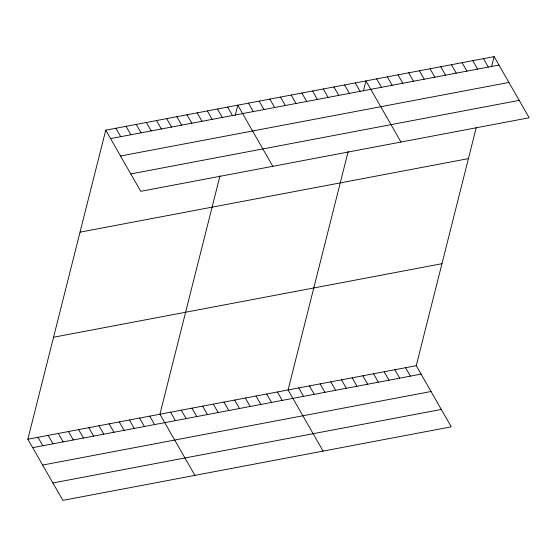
<?xml version="1.0" encoding="UTF-8"?>
<svg xmlns="http://www.w3.org/2000/svg" width="557" height="557" viewBox="0 0 557 557"><rect width="100%" height="100%" fill="white"/><g stroke="black" fill="none" stroke-linecap="round" stroke-linejoin="round"><path stroke-width="0.84" d="M476.339 127.24L416.253 365.684L451.267 426.822L62.864 500.374L27.85 439.229L105.733 130.178L494.136 56.626L529.15 117.771L140.747 191.316L105.733 130.178M219.994 175.775L159.908 414.227L194.922 475.365M235.221 115.369L237.79 105.169L272.805 166.313M348.167 151.504L288.08 389.956L323.095 451.093M363.394 91.097L365.963 80.897L400.977 142.042M491.566 66.826L494.136 56.626M110.558 138.602L498.961 65.058M120.521 155.995L508.924 82.45M130.791 173.923L519.187 100.378M80.034 232.165L468.43 158.62M53.549 337.243L441.952 263.698M27.85 439.229L416.253 365.684M32.675 447.654L421.078 374.109M42.638 465.053L431.041 391.508M52.901 482.975L441.304 409.43M483.455 58.652L488.28 67.077M472.775 60.671L477.6 69.103M462.094 62.697L466.919 71.122M451.407 64.716L456.239 73.148M440.726 66.743L445.558 75.167M430.046 68.762L434.878 77.193M419.365 70.788L424.19 79.212M408.685 72.807L413.51 81.238M398.004 74.833L402.829 83.258M387.324 76.852L392.149 85.284M376.643 78.878L381.468 87.303M355.282 82.923L360.107 91.348M344.602 84.943L349.427 93.374M333.922 86.969L338.747 95.393M323.241 88.988L328.066 97.419M312.561 91.014L317.386 99.438M301.873 93.033L306.705 101.465M291.193 95.059L296.025 103.484M280.512 97.078L285.337 105.503M269.832 99.104L274.657 107.529M259.151 101.123L263.976 109.548M405.566 367.704L410.398 376.135M248.471 103.149L253.296 111.574M394.885 369.73L399.717 378.154M384.205 371.749L389.03 380.18M227.632 107.09L232.457 115.522M373.524 373.775L378.349 382.199M217.474 109.019L222.299 117.443M362.844 375.794L367.669 384.226M207.315 110.94L212.14 119.365M352.163 377.82L356.988 386.245M197.157 112.862L201.982 121.287M341.483 379.839L346.308 388.271M186.999 114.784L191.824 123.215M330.802 381.865L335.627 390.29M176.841 116.712L181.666 125.137M320.122 383.884L324.947 392.316M166.682 118.634L171.507 127.059M309.441 385.91L314.266 394.335M156.524 120.556L161.349 128.987M298.761 387.93L303.586 396.361M146.366 122.477L151.191 130.909M136.207 124.406L141.032 132.831M126.049 126.328L130.874 134.752M277.4 391.975L282.225 400.406M115.891 128.249L120.716 136.681M266.712 394.001L271.544 402.426M256.032 396.02L260.864 404.452M245.352 398.046L250.177 406.471M234.671 400.065L239.496 408.497M223.991 402.091L228.816 410.516M213.31 404.11L218.135 412.542M202.63 406.137L207.455 414.561M191.949 408.156L196.774 416.58M181.269 410.182L186.094 418.606M170.588 412.201L175.413 420.626M149.749 416.149L154.574 424.573M139.591 418.07L144.416 426.495M129.433 419.992L134.258 428.424M119.275 421.921L124.1 430.345M109.116 423.842L113.941 432.267M98.958 425.764L103.783 434.188M88.8 427.685L93.625 436.117M78.641 429.614L83.466 438.039M68.483 431.536L73.308 439.96M58.325 433.457L63.15 441.889M48.167 435.379L52.992 443.811M38.008 437.308L42.833 445.732"/></g></svg>
